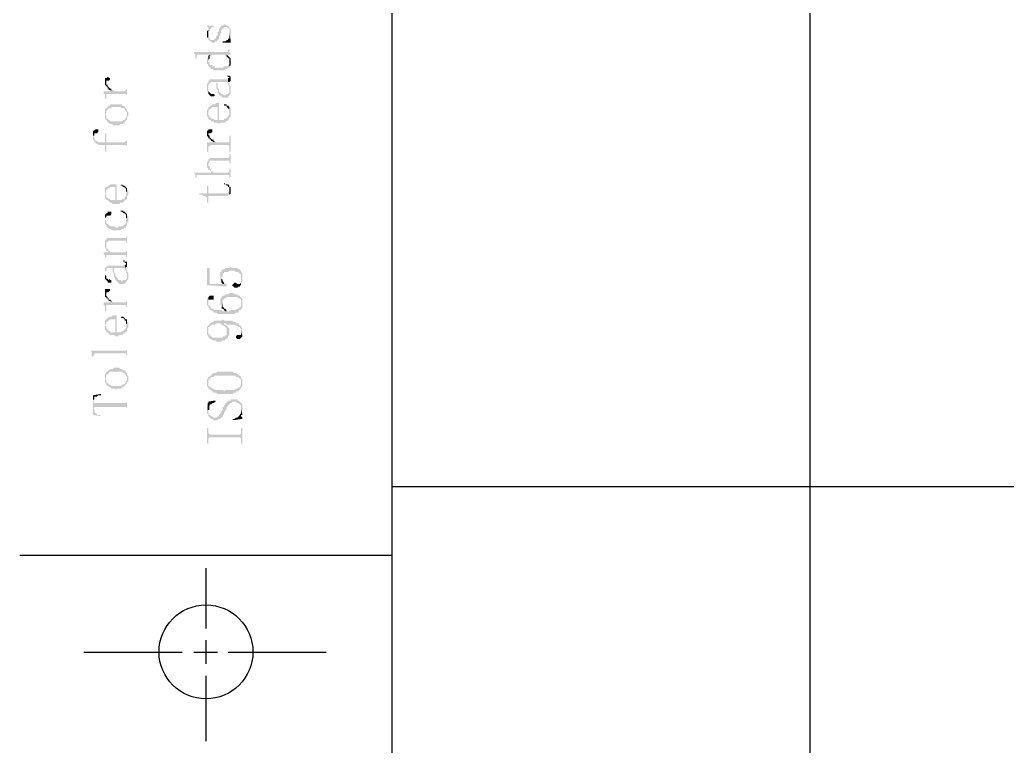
# Model space of a CAD drawing. Header units: millimetres. Extents: x 7018 to 13530, y 4187 to 5692.
# Drawn here: x 11706.36 to 11740.38, y 5070.58 to 5095.6 of the extents above; entities that cross this region are included whole.
import ezdxf

# ---------------------------------------------------------------- set-up
doc = ezdxf.new("R2010")
doc.units = ezdxf.units.MM

msp = doc.modelspace()

# ---------------------------------------------------------------- hatches: boundary and pattern name
at = {"transparency": 33554559}
for points in [[(11712.813, 5095.393), (11712.813, 5095.348), (11712.859, 5095.348), (11712.859, 5094.942), (11712.859, 5095.122), (11712.859, 5095.213), (11712.904, 5095.213), (11712.904, 5095.258), (11712.949, 5095.303), (11712.949, 5095.303), (11712.994, 5095.348), (11713.039, 5095.348), (11713.039, 5095.393)], [(11712.859, 5094.942), (11712.859, 5094.897), (11712.904, 5094.897), (11712.904, 5094.852), (11712.949, 5094.852), (11712.994, 5094.806), (11713.084, 5094.806), (11713.084, 5094.852), (11713.129, 5094.852), (11713.174, 5094.897), (11713.174, 5094.897), (11713.22, 5094.942), (11713.22, 5095.032), (11713.265, 5095.077), (11713.265, 5095.122), (11713.31, 5095.167), (11713.31, 5095.258), (11713.355, 5095.258), (11713.355, 5095.303), (11713.4, 5095.303), (11713.4, 5095.348), (11713.49, 5095.348), (11713.535, 5095.303), (11713.581, 5095.303), (11713.581, 5095.258), (11713.581, 5095.122), (11713.626, 5094.897), (11713.626, 5094.942), (11713.626, 5095.032), (11713.626, 5095.213), (11713.626, 5095.303), (11713.581, 5095.303), (11713.581, 5095.348), (11713.581, 5095.348), (11713.535, 5095.393), (11713.49, 5095.393), (11713.445, 5095.438), (11713.4, 5095.438), (11713.355, 5095.393), (11713.31, 5095.393), (11713.265, 5095.348), (11713.265, 5095.303), (11713.22, 5095.303), (11713.22, 5095.213), (11713.174, 5095.167), (11713.174, 5095.077), (11713.129, 5095.032), (11713.129, 5094.987), (11713.084, 5094.942), (11713.084, 5094.942), (11713.039, 5094.897), (11712.949, 5094.897), (11712.904, 5094.942), (11712.904, 5094.987), (11712.859, 5094.987), (11712.859, 5095.122)], [(11712.813, 5095.122), (11712.813, 5094.987), (11712.859, 5094.987), (11712.859, 5094.942), (11712.859, 5095.303), (11712.859, 5095.258), (11712.813, 5095.213)], [(11713.355, 5094.852), (11713.355, 5094.806), (11713.626, 5094.806), (11713.626, 5094.852), (11713.626, 5094.897), (11713.626, 5094.897), (11713.581, 5095.122), (11713.581, 5095.032), (11713.581, 5094.942), (11713.535, 5094.942), (11713.535, 5094.897), (11713.49, 5094.897), (11713.445, 5094.852), (11713.4, 5094.852)], [(11712.362, 5094.49), (11712.362, 5094.445), (11712.407, 5094.4), (11712.407, 5094.265), (11712.452, 5094.265), (11712.452, 5094.355), (11712.452, 5094.355), (11712.497, 5094.4), (11712.904, 5094.4), (11712.904, 5094.355), (11712.949, 5094.355), (11712.994, 5094.4), (11713.4, 5094.4), (11713.445, 5094.355), (11713.49, 5094.355), (11713.49, 5094.4), (11713.626, 5094.4), (11713.626, 5094.445), (11713.581, 5094.49), (11713.581, 5094.581), (11713.535, 5094.581), (11713.535, 5094.536), (11713.535, 5094.49), (11713.49, 5094.49)], [(11712.859, 5094.31), (11712.859, 5094.175), (11712.859, 5094.22), (11712.904, 5094.265), (11712.904, 5094.31), (11712.904, 5094.4), (11712.904, 5094.4), (11712.859, 5094.355)], [(11713.49, 5094.355), (11713.49, 5094.31), (11713.535, 5094.31), (11713.535, 5094.265), (11713.581, 5094.265), (11713.581, 5093.994), (11713.626, 5094.039), (11713.626, 5094.175), (11713.626, 5094.22), (11713.626, 5094.265), (11713.581, 5094.31), (11713.581, 5094.31), (11713.535, 5094.355), (11713.535, 5094.355), (11713.49, 5094.4)], [(11712.813, 5094.175), (11712.813, 5094.084), (11712.859, 5094.039), (11712.859, 5093.994), (11712.904, 5093.949), (11712.949, 5093.949), (11712.949, 5093.904), (11712.994, 5093.904), (11713.039, 5093.859), (11713.4, 5093.859), (11713.445, 5093.904), (11713.49, 5093.904), (11713.535, 5093.949), (11713.581, 5093.949), (11713.581, 5094.175), (11713.581, 5094.084), (11713.535, 5094.039), (11713.535, 5094.039), (11713.49, 5093.994), (11713.4, 5093.994), (11713.355, 5093.949), (11713.084, 5093.949), (11713.084, 5093.994), (11712.994, 5093.994), (11712.994, 5094.039), (11712.904, 5094.039), (11712.904, 5094.129), (11712.859, 5094.129), (11712.859, 5094.31), (11712.859, 5094.265), (11712.813, 5094.265), (11712.813, 5094.22)], [(11709.248, 5093.137), (11709.248, 5093.046), (11709.293, 5093.046), (11709.293, 5092.956), (11709.293, 5092.866), (11709.338, 5092.866), (11709.338, 5093.001), (11709.338, 5093.046), (11710.015, 5093.046), (11710.06, 5093.001), (11710.06, 5092.866), (11710.06, 5093.362), (11710.06, 5093.227), (11710.06, 5093.227), (11710.015, 5093.182), (11710.015, 5093.182), (11709.97, 5093.137), (11709.609, 5093.137), (11709.564, 5093.182), (11709.519, 5093.182), (11709.519, 5093.137)], [(11709.293, 5093.452), (11709.293, 5093.362), (11709.293, 5093.362), (11709.338, 5093.317), (11709.338, 5093.452), (11709.338, 5093.498), (11709.428, 5093.498), (11709.474, 5093.543), (11709.474, 5093.588), (11709.428, 5093.588), (11709.428, 5093.633), (11709.383, 5093.633), (11709.338, 5093.588), (11709.293, 5093.588), (11709.293, 5093.498)], [(11709.338, 5093.317), (11709.338, 5093.317), (11709.383, 5093.272), (11709.383, 5093.227), (11709.428, 5093.227), (11709.428, 5093.182), (11709.474, 5093.182), (11709.519, 5093.137), (11709.519, 5093.227), (11709.474, 5093.227), (11709.428, 5093.272), (11709.428, 5093.272), (11709.383, 5093.317), (11709.383, 5093.362), (11709.338, 5093.362), (11709.338, 5093.452)], [(11712.813, 5093.272), (11712.813, 5093.227), (11712.813, 5093.137), (11712.859, 5093.091), (11712.859, 5093.046), (11712.859, 5093.272), (11712.859, 5093.362), (11712.904, 5093.407), (11712.904, 5093.407), (11712.949, 5093.452), (11713.129, 5093.452), (11713.129, 5093.227), (11713.129, 5093.452), (11713.49, 5093.452), (11713.535, 5093.407), (11713.535, 5093.362), (11713.535, 5093.362), (11713.581, 5093.317), (11713.581, 5093.272), (11713.581, 5093.182), (11713.581, 5093.362), (11713.581, 5093.407), (11713.535, 5093.452), (11713.535, 5093.543), (11712.904, 5093.543), (11712.904, 5093.498), (11712.859, 5093.498), (11712.859, 5093.407), (11712.813, 5093.407), (11712.813, 5093.317)], [(11713.129, 5093.227), (11713.174, 5093.182), (11713.174, 5093.091), (11713.174, 5093.091), (11713.22, 5093.046), (11713.22, 5093.001), (11713.265, 5093.001), (11713.265, 5092.956), (11713.31, 5092.956), (11713.355, 5092.911), (11713.535, 5092.911), (11713.535, 5092.956), (11713.581, 5092.956), (11713.581, 5093.001), (11713.626, 5093.046), (11713.626, 5093.182), (11713.626, 5093.272), (11713.626, 5093.317), (11713.626, 5093.317), (11713.581, 5093.362), (11713.581, 5093.091), (11713.581, 5093.091), (11713.535, 5093.046), (11713.49, 5093.046), (11713.445, 5093.001), (11713.4, 5093.001), (11713.355, 5093.046), (11713.31, 5093.046), (11713.265, 5093.091), (11713.265, 5093.091), (11713.22, 5093.137), (11713.22, 5093.227), (11713.174, 5093.227), (11713.174, 5093.407), (11713.129, 5093.452)], [(11713.445, 5093.678), (11713.49, 5093.678), (11713.535, 5093.633), (11713.581, 5093.633), (11713.581, 5093.452), (11713.626, 5093.498), (11713.626, 5093.588), (11713.626, 5093.633), (11713.581, 5093.678), (11713.49, 5093.678)], [(11713.535, 5093.543), (11713.535, 5093.452), (11713.581, 5093.452), (11713.581, 5093.588), (11713.535, 5093.588)], [(11712.859, 5093.046), (11712.859, 5093.046), (11712.904, 5093.001), (11712.904, 5093.001), (11712.949, 5092.956), (11713.039, 5092.956), (11713.084, 5093.001), (11713.039, 5093.046), (11712.949, 5093.046), (11712.904, 5093.091), (11712.904, 5093.091), (11712.859, 5093.137), (11712.859, 5093.272)], [(11709.293, 5092.505), (11709.293, 5092.324), (11709.293, 5092.324), (11709.338, 5092.369), (11709.338, 5092.414), (11709.338, 5092.46), (11709.383, 5092.505), (11709.428, 5092.505), (11709.428, 5092.55), (11709.519, 5092.55), (11709.519, 5092.595), (11709.835, 5092.595), (11709.88, 5092.55), (11709.97, 5092.55), (11709.97, 5092.505), (11709.97, 5092.505), (11710.015, 5092.46), (11710.015, 5092.46), (11710.06, 5092.414), (11710.06, 5092.144), (11710.06, 5092.234), (11710.105, 5092.279), (11710.105, 5092.369), (11710.105, 5092.414), (11710.06, 5092.46), (11710.06, 5092.505), (11710.06, 5092.505), (11710.015, 5092.55), (11710.015, 5092.55), (11709.97, 5092.595), (11709.97, 5092.64), (11709.88, 5092.64), (11709.88, 5092.685), (11709.474, 5092.685), (11709.474, 5092.64), (11709.428, 5092.64), (11709.383, 5092.595), (11709.383, 5092.595), (11709.338, 5092.55), (11709.338, 5092.55)], [(11712.859, 5092.505), (11712.859, 5092.414), (11712.859, 5092.46), (11712.859, 5092.46), (11712.904, 5092.505), (11712.904, 5092.505), (11712.949, 5092.55), (11712.949, 5092.55), (11712.994, 5092.595), (11713.174, 5092.595), (11713.174, 5092.053), (11713.22, 5092.008), (11713.22, 5092.008), (11713.265, 5092.053), (11713.445, 5092.053), (11713.445, 5092.098), (11713.49, 5092.098), (11713.535, 5092.144), (11713.535, 5092.144), (11713.581, 5092.189), (11713.581, 5092.234), (11713.626, 5092.234), (11713.626, 5092.414), (11713.626, 5092.505), (11713.626, 5092.55), (11713.581, 5092.595), (11713.581, 5092.414), (11713.581, 5092.324), (11713.581, 5092.324), (11713.535, 5092.279), (11713.535, 5092.234), (11713.49, 5092.234), (11713.49, 5092.189), (11713.4, 5092.189), (11713.4, 5092.144), (11713.22, 5092.144), (11713.22, 5092.73), (11713.129, 5092.73), (11713.084, 5092.685), (11712.994, 5092.685), (11712.949, 5092.64), (11712.904, 5092.64), (11712.904, 5092.595), (11712.859, 5092.595), (11712.859, 5092.55)], [(11713.4, 5092.685), (11713.4, 5092.64), (11713.49, 5092.64), (11713.49, 5092.595), (11713.535, 5092.55), (11713.535, 5092.55), (11713.581, 5092.505), (11713.581, 5092.414), (11713.581, 5092.595), (11713.581, 5092.595), (11713.535, 5092.64), (11713.49, 5092.64), (11713.49, 5092.685)], [(11709.293, 5092.324), (11709.293, 5092.189), (11709.293, 5092.189), (11709.338, 5092.144), (11709.338, 5092.144), (11709.383, 5092.098), (11709.383, 5092.053), (11709.428, 5092.053), (11709.474, 5092.008), (11709.564, 5092.008), (11709.564, 5091.963), (11709.79, 5091.963), (11709.835, 5092.008), (11709.925, 5092.008), (11709.925, 5092.053), (11709.97, 5092.053), (11709.97, 5092.098), (11710.015, 5092.098), (11710.015, 5092.144), (11710.06, 5092.144), (11710.06, 5092.324), (11710.06, 5092.279), (11710.015, 5092.234), (11710.015, 5092.189), (11709.97, 5092.189), (11709.97, 5092.144), (11709.925, 5092.144), (11709.88, 5092.098), (11709.474, 5092.098), (11709.474, 5092.144), (11709.428, 5092.144), (11709.383, 5092.189), (11709.338, 5092.189), (11709.338, 5092.324), (11709.293, 5092.324), (11709.293, 5092.505), (11709.293, 5092.46), (11709.293, 5092.369)], [(11712.813, 5092.369), (11712.813, 5092.279), (11712.859, 5092.234), (11712.859, 5092.189), (11712.904, 5092.144), (11712.949, 5092.144), (11712.949, 5092.098), (11713.039, 5092.098), (11713.039, 5092.053), (11713.174, 5092.053), (11713.174, 5092.144), (11713.084, 5092.144), (11713.039, 5092.189), (11712.949, 5092.189), (11712.949, 5092.234), (11712.904, 5092.234), (11712.904, 5092.279), (11712.904, 5092.279), (11712.859, 5092.324), (11712.859, 5092.505), (11712.813, 5092.505), (11712.813, 5092.414)], [(11708.887, 5091.783), (11708.887, 5091.602), (11708.932, 5091.602), (11708.932, 5091.692), (11709.022, 5091.692), (11709.067, 5091.737), (11709.067, 5091.828), (11708.977, 5091.828), (11708.932, 5091.783)], [(11708.887, 5091.602), (11708.887, 5091.467), (11708.887, 5091.467), (11708.932, 5091.421), (11708.932, 5091.376), (11708.977, 5091.376), (11708.977, 5091.331), (11709.022, 5091.331), (11709.067, 5091.286), (11709.293, 5091.286), (11709.293, 5091.06), (11709.338, 5091.06), (11709.338, 5091.286), (11710.015, 5091.286), (11710.06, 5091.241), (11710.06, 5091.106), (11710.06, 5091.647), (11710.06, 5091.421), (11710.015, 5091.421), (11709.97, 5091.376), (11709.338, 5091.376), (11709.338, 5091.692), (11709.293, 5091.692), (11709.293, 5091.376), (11709.067, 5091.376), (11709.022, 5091.421), (11708.977, 5091.421), (11708.977, 5091.467), (11708.932, 5091.467), (11708.932, 5091.557), (11708.887, 5091.602), (11708.887, 5091.783), (11708.887, 5091.692), (11708.887, 5091.647)], [(11712.813, 5091.692), (11712.813, 5091.602), (11712.813, 5091.602), (11712.859, 5091.557), (11712.859, 5091.512), (11712.859, 5091.692), (11712.949, 5091.692), (11712.994, 5091.737), (11712.994, 5091.783), (11712.994, 5091.828), (11712.859, 5091.828), (11712.859, 5091.783), (11712.813, 5091.783), (11712.813, 5091.737)], [(11712.859, 5091.512), (11712.904, 5091.512), (11712.904, 5091.467), (11712.949, 5091.467), (11712.949, 5091.421), (11712.994, 5091.421), (11713.039, 5091.376), (11713.039, 5091.376), (11713.084, 5091.421), (11713.039, 5091.421), (11713.039, 5091.467), (11712.994, 5091.467), (11712.949, 5091.512), (11712.949, 5091.512), (11712.904, 5091.557), (11712.904, 5091.602), (11712.859, 5091.647), (11712.859, 5091.647)], [(11712.813, 5091.376), (11712.813, 5091.331), (11712.813, 5091.241), (11712.813, 5091.06), (11712.859, 5091.06), (11712.859, 5091.241), (11712.904, 5091.241), (11712.949, 5091.286), (11713.535, 5091.286), (11713.581, 5091.241), (11713.581, 5091.06), (11713.626, 5091.06), (11713.626, 5091.602), (11713.581, 5091.602), (11713.581, 5091.421), (11713.581, 5091.376), (11713.129, 5091.376), (11713.084, 5091.421), (11713.039, 5091.376)], [(11712.859, 5090.79), (11712.859, 5090.609), (11712.859, 5090.654), (11712.904, 5090.699), (11712.904, 5090.745), (11713.581, 5090.745), (11713.581, 5090.654), (11713.626, 5090.654), (11713.626, 5090.97), (11713.581, 5090.97), (11713.581, 5090.88), (11713.581, 5090.88), (11713.535, 5090.835), (11712.904, 5090.835), (11712.904, 5090.79)], [(11712.813, 5090.609), (11712.813, 5090.519), (11712.859, 5090.474), (11712.859, 5090.429), (11712.904, 5090.429), (11712.949, 5090.383), (11712.949, 5090.338), (11712.949, 5090.429), (11712.904, 5090.474), (11712.904, 5090.564), (11712.859, 5090.564), (11712.859, 5090.79), (11712.859, 5090.745), (11712.813, 5090.699), (11712.813, 5090.654)], [(11712.362, 5090.338), (11712.362, 5090.293), (11712.407, 5090.293), (11712.407, 5090.248), (11712.407, 5090.158), (11712.452, 5090.158), (11712.452, 5090.203), (11712.452, 5090.248), (11713.581, 5090.248), (11713.581, 5090.158), (11713.626, 5090.158), (11713.626, 5090.474), (11713.581, 5090.474), (11713.581, 5090.383), (11713.581, 5090.383), (11713.535, 5090.338), (11713.039, 5090.338), (11712.994, 5090.383), (11712.949, 5090.383), (11712.949, 5090.338)], [(11713.4, 5089.932), (11713.445, 5089.932), (11713.49, 5089.887), (11713.535, 5089.887), (11713.535, 5089.842), (11713.581, 5089.842), (11713.581, 5089.571), (11713.626, 5089.616), (11713.626, 5089.706), (11713.626, 5089.752), (11713.626, 5089.842), (11713.581, 5089.842), (11713.581, 5089.887), (11713.581, 5089.887), (11713.535, 5089.932), (11713.445, 5089.932), (11713.4, 5089.977)], [(11709.293, 5089.752), (11709.293, 5089.616), (11709.293, 5089.616), (11709.338, 5089.661), (11709.338, 5089.752), (11709.383, 5089.752), (11709.383, 5089.797), (11709.474, 5089.797), (11709.474, 5089.842), (11709.654, 5089.842), (11709.654, 5089.255), (11709.79, 5089.255), (11709.835, 5089.3), (11709.925, 5089.3), (11709.925, 5089.345), (11709.97, 5089.345), (11709.97, 5089.391), (11710.015, 5089.391), (11710.06, 5089.436), (11710.06, 5089.481), (11710.06, 5089.526), (11710.105, 5089.571), (11710.105, 5089.616), (11710.105, 5089.706), (11710.105, 5089.706), (11710.06, 5089.752), (11710.06, 5089.797), (11710.06, 5089.661), (11710.06, 5089.661), (11710.015, 5089.616), (11710.015, 5089.526), (11710.015, 5089.526), (11709.97, 5089.481), (11709.97, 5089.436), (11709.925, 5089.436), (11709.88, 5089.391), (11709.699, 5089.391), (11709.699, 5089.932), (11709.474, 5089.932), (11709.428, 5089.887), (11709.383, 5089.887), (11709.383, 5089.842), (11709.338, 5089.842), (11709.293, 5089.797)], [(11709.293, 5089.616), (11709.293, 5089.571), (11709.293, 5089.436), (11709.338, 5089.436), (11709.338, 5089.391), (11709.383, 5089.391), (11709.428, 5089.345), (11709.428, 5089.345), (11709.474, 5089.3), (11709.519, 5089.3), (11709.564, 5089.255), (11709.654, 5089.255), (11709.654, 5089.391), (11709.474, 5089.391), (11709.474, 5089.436), (11709.383, 5089.436), (11709.383, 5089.481), (11709.338, 5089.481), (11709.338, 5089.571), (11709.338, 5089.571), (11709.293, 5089.616), (11709.293, 5089.752), (11709.293, 5089.706), (11709.293, 5089.661)], [(11709.835, 5089.887), (11709.88, 5089.887), (11709.925, 5089.842), (11709.97, 5089.842), (11709.97, 5089.797), (11710.015, 5089.797), (11710.015, 5089.706), (11710.015, 5089.706), (11710.06, 5089.661), (11710.06, 5089.797), (11710.015, 5089.842), (11709.97, 5089.887), (11709.925, 5089.887), (11709.88, 5089.932), (11709.88, 5089.932)], [(11712.543, 5089.616), (11712.543, 5089.571), (11712.633, 5089.571), (11712.678, 5089.526), (11712.768, 5089.526), (11712.768, 5089.481), (11712.813, 5089.481), (11712.813, 5089.3), (11712.859, 5089.3), (11712.859, 5089.526), (11713.535, 5089.526), (11713.535, 5089.571), (11713.581, 5089.571), (11713.581, 5089.752), (11713.581, 5089.661), (11713.535, 5089.661), (11713.535, 5089.616), (11712.859, 5089.616), (11712.859, 5089.887), (11712.813, 5089.887), (11712.813, 5089.616)], [(11709.293, 5088.714), (11709.293, 5088.578), (11709.293, 5088.759), (11709.338, 5088.804), (11709.338, 5088.849), (11709.474, 5088.849), (11709.519, 5088.894), (11709.519, 5088.939), (11709.519, 5088.984), (11709.383, 5088.984), (11709.383, 5088.939), (11709.338, 5088.939), (11709.338, 5088.894), (11709.293, 5088.894), (11709.293, 5088.759)], [(11709.835, 5088.984), (11709.88, 5088.984), (11709.925, 5088.939), (11709.97, 5088.939), (11709.97, 5088.894), (11710.015, 5088.894), (11710.015, 5088.759), (11710.06, 5088.759), (11710.06, 5088.894), (11710.015, 5088.939), (11710.015, 5088.939), (11709.97, 5088.984), (11709.925, 5088.984), (11709.925, 5089.029), (11709.835, 5089.029)], [(11709.293, 5088.578), (11709.338, 5088.533), (11709.338, 5088.488), (11709.338, 5088.488), (11709.383, 5088.443), (11709.428, 5088.443), (11709.428, 5088.398), (11709.519, 5088.398), (11709.519, 5088.352), (11709.835, 5088.352), (11709.88, 5088.398), (11709.925, 5088.398), (11709.97, 5088.443), (11710.015, 5088.443), (11710.015, 5088.488), (11710.06, 5088.533), (11710.06, 5088.623), (11710.105, 5088.623), (11710.105, 5088.759), (11710.105, 5088.804), (11710.06, 5088.849), (11710.06, 5088.894), (11710.06, 5088.759), (11710.06, 5088.759), (11710.015, 5088.714), (11710.015, 5088.578), (11709.97, 5088.578), (11709.97, 5088.533), (11709.925, 5088.533), (11709.925, 5088.488), (11709.79, 5088.488), (11709.744, 5088.443), (11709.654, 5088.443), (11709.609, 5088.488), (11709.474, 5088.488), (11709.428, 5088.533), (11709.428, 5088.533), (11709.383, 5088.578), (11709.338, 5088.578), (11709.338, 5088.668), (11709.338, 5088.668), (11709.293, 5088.714)], [(11709.293, 5087.856), (11709.293, 5087.766), (11709.293, 5087.721), (11709.338, 5087.721), (11709.338, 5087.63), (11709.383, 5087.63), (11709.428, 5087.585), (11709.428, 5087.676), (11709.383, 5087.676), (11709.383, 5087.721), (11709.338, 5087.721), (11709.338, 5088.037), (11709.293, 5087.991), (11709.293, 5087.946), (11709.293, 5087.901)], [(11709.338, 5088.037), (11709.338, 5087.856), (11709.338, 5087.946), (11709.383, 5087.946), (11709.428, 5087.991), (11710.015, 5087.991), (11710.015, 5087.946), (11710.06, 5087.901), (11710.06, 5088.172), (11710.06, 5088.127), (11710.015, 5088.127), (11710.015, 5088.082), (11709.383, 5088.082), (11709.338, 5088.037)], [(11709.248, 5087.585), (11709.248, 5087.54), (11709.293, 5087.495), (11709.293, 5087.405), (11709.338, 5087.405), (11709.338, 5087.495), (11710.015, 5087.495), (11710.015, 5087.45), (11710.06, 5087.405), (11710.06, 5087.676), (11710.06, 5087.63), (11710.015, 5087.63), (11710.015, 5087.585), (11709.474, 5087.585), (11709.474, 5087.63), (11709.428, 5087.63), (11709.428, 5087.585)], [(11709.925, 5087.314), (11709.925, 5087.269), (11709.97, 5087.269), (11709.97, 5087.224), (11710.015, 5087.224), (11710.015, 5087.089), (11710.06, 5087.089), (11710.06, 5087.224), (11710.06, 5087.269), (11709.97, 5087.269), (11709.97, 5087.314)], [(11709.293, 5086.863), (11709.293, 5086.818), (11709.293, 5086.683), (11709.293, 5086.908), (11709.338, 5086.953), (11709.338, 5086.999), (11709.338, 5086.999), (11709.383, 5087.044), (11709.564, 5087.044), (11709.564, 5086.908), (11709.609, 5086.863), (11709.609, 5086.818), (11709.609, 5087.044), (11709.97, 5087.044), (11709.97, 5086.999), (11710.015, 5086.953), (11710.015, 5086.863), (11710.06, 5086.863), (11710.06, 5086.773), (11710.06, 5086.999), (11710.015, 5086.999), (11710.015, 5087.044), (11709.97, 5087.134), (11709.383, 5087.134), (11709.338, 5087.089), (11709.338, 5087.089), (11709.293, 5087.044), (11709.293, 5086.999), (11709.293, 5086.908)], [(11709.609, 5086.818), (11709.609, 5086.728), (11709.654, 5086.683), (11709.654, 5086.637), (11709.654, 5086.637), (11709.699, 5086.592), (11709.699, 5086.592), (11709.744, 5086.547), (11709.744, 5086.547), (11709.79, 5086.502), (11709.97, 5086.502), (11710.015, 5086.547), (11710.015, 5086.592), (11710.06, 5086.592), (11710.06, 5086.637), (11710.06, 5086.637), (11710.105, 5086.683), (11710.105, 5086.773), (11710.105, 5086.863), (11710.06, 5086.908), (11710.06, 5086.953), (11710.06, 5086.683), (11710.015, 5086.683), (11710.015, 5086.637), (11709.925, 5086.637), (11709.88, 5086.592), (11709.835, 5086.637), (11709.744, 5086.637), (11709.744, 5086.683), (11709.699, 5086.728), (11709.699, 5086.728), (11709.654, 5086.773), (11709.654, 5086.818), (11709.654, 5086.863), (11709.609, 5086.908), (11709.609, 5087.044)], [(11709.97, 5087.134), (11710.015, 5087.044), (11710.015, 5087.179), (11710.015, 5087.179)], [(11712.813, 5087.044), (11712.813, 5086.457), (11713.49, 5086.412), (11713.49, 5086.502), (11713.445, 5086.502), (11713.4, 5086.547), (11713.4, 5086.502), (11712.904, 5086.502), (11712.904, 5087.044)], [(11713.265, 5086.773), (11713.265, 5086.637), (11713.265, 5086.637), (11713.31, 5086.592), (11713.31, 5086.547), (11713.31, 5086.728), (11713.31, 5086.728), (11713.355, 5086.773), (11713.355, 5086.863), (11713.4, 5086.863), (11713.4, 5086.908), (11713.535, 5086.908), (11713.581, 5086.953), (11713.761, 5086.953), (11713.806, 5086.908), (11713.897, 5086.908), (11713.897, 5086.863), (11713.942, 5086.863), (11713.987, 5086.818), (11713.987, 5086.547), (11714.032, 5086.547), (11714.032, 5086.683), (11714.032, 5086.863), (11714.032, 5086.863), (11713.987, 5086.908), (11713.987, 5086.953), (11713.942, 5086.953), (11713.942, 5086.999), (11713.897, 5086.999), (11713.851, 5087.044), (11713.671, 5087.044), (11713.626, 5087.089), (11713.626, 5087.089), (11713.581, 5087.044), (11713.445, 5087.044), (11713.4, 5086.999), (11713.355, 5086.999), (11713.31, 5086.953), (11713.31, 5086.908), (11713.265, 5086.908), (11713.265, 5086.818), (11713.265, 5086.818)], [(11709.293, 5086.683), (11709.338, 5086.637), (11709.338, 5086.637), (11709.383, 5086.592), (11709.383, 5086.547), (11709.519, 5086.547), (11709.519, 5086.637), (11709.474, 5086.637), (11709.474, 5086.683), (11709.428, 5086.637), (11709.428, 5086.637), (11709.383, 5086.683), (11709.338, 5086.683), (11709.338, 5086.728), (11709.338, 5086.773), (11709.293, 5086.818), (11709.293, 5086.863)], [(11713.31, 5086.547), (11713.31, 5086.547), (11713.355, 5086.502), (11713.4, 5086.502), (11713.4, 5086.547), (11713.4, 5086.547), (11713.355, 5086.592), (11713.355, 5086.637), (11713.355, 5086.637), (11713.31, 5086.683), (11713.31, 5086.728)], [(11713.671, 5086.457), (11713.671, 5086.457), (11713.716, 5086.412), (11713.716, 5086.412), (11713.761, 5086.367), (11713.851, 5086.367), (11713.897, 5086.412), (11713.942, 5086.412), (11713.942, 5086.457), (11713.987, 5086.457), (11713.987, 5086.683), (11713.987, 5086.547), (11713.987, 5086.547), (11713.942, 5086.502), (11713.851, 5086.502), (11713.806, 5086.547), (11713.761, 5086.547), (11713.716, 5086.502), (11713.716, 5086.502)], [(11709.293, 5086.186), (11709.293, 5086.051), (11709.338, 5086.051), (11709.338, 5086.186), (11709.338, 5086.186), (11709.383, 5086.231), (11709.383, 5086.186), (11709.428, 5086.231), (11709.428, 5086.231), (11709.474, 5086.276), (11709.474, 5086.322), (11709.293, 5086.322), (11709.293, 5086.231)], [(11709.248, 5085.87), (11709.248, 5085.78), (11709.293, 5085.735), (11709.293, 5085.645), (11709.293, 5085.554), (11709.338, 5085.554), (11709.338, 5085.78), (11710.015, 5085.78), (11710.015, 5085.735), (11710.06, 5085.69), (11710.06, 5085.554), (11710.06, 5086.096), (11710.06, 5085.915), (11710.015, 5085.915), (11710.015, 5085.87), (11709.564, 5085.87), (11709.519, 5085.915), (11709.519, 5085.87)], [(11709.338, 5086.051), (11709.338, 5086.006), (11709.383, 5086.006), (11709.383, 5085.96), (11709.428, 5085.96), (11709.428, 5085.915), (11709.474, 5085.915), (11709.519, 5085.87), (11709.519, 5085.915), (11709.519, 5085.915), (11709.474, 5085.96), (11709.428, 5085.96), (11709.428, 5086.006), (11709.383, 5086.006), (11709.383, 5086.051), (11709.383, 5086.051), (11709.338, 5086.096), (11709.338, 5086.141), (11709.338, 5086.141)], [(11712.813, 5085.87), (11712.813, 5085.78), (11712.813, 5085.78), (11712.859, 5085.735), (11712.859, 5085.69), (11712.859, 5085.69), (11712.904, 5085.645), (11712.904, 5085.599), (11712.949, 5085.599), (11712.994, 5085.554), (11713.039, 5085.554), (11713.039, 5085.509), (11713.129, 5085.509), (11713.174, 5085.464), (11713.761, 5085.464), (11713.806, 5085.509), (11713.897, 5085.509), (11713.897, 5085.554), (11713.897, 5085.554), (11713.942, 5085.599), (11713.987, 5085.599), (11713.987, 5085.645), (11714.032, 5085.645), (11713.987, 5085.825), (11713.987, 5085.735), (11713.987, 5085.735), (11713.942, 5085.69), (11713.942, 5085.69), (11713.897, 5085.645), (11713.851, 5085.645), (11713.806, 5085.599), (11713.626, 5085.599), (11713.581, 5085.554), (11713.535, 5085.554), (11713.49, 5085.599), (11713.49, 5085.599), (11713.445, 5085.554), (11713.355, 5085.554), (11713.31, 5085.599), (11713.039, 5085.599), (11713.039, 5085.645), (11712.949, 5085.645), (11712.949, 5085.69), (11712.904, 5085.735), (11712.904, 5085.735), (11712.859, 5085.78), (11712.859, 5085.825), (11712.859, 5086.006), (11712.813, 5086.006), (11712.813, 5085.915)], [(11712.859, 5086.006), (11712.859, 5085.87), (11712.859, 5085.96), (11713.039, 5085.96), (11713.039, 5086.051), (11713.039, 5086.096), (11712.904, 5086.096), (11712.859, 5086.051)], [(11713.265, 5085.87), (11713.265, 5085.78), (11713.265, 5085.78), (11713.31, 5085.735), (11713.31, 5085.69), (11713.31, 5085.645), (11713.355, 5085.87), (11713.355, 5085.96), (11713.4, 5085.96), (11713.4, 5086.006), (11713.445, 5086.006), (11713.49, 5086.051), (11713.851, 5086.051), (11713.897, 5086.006), (11713.942, 5086.006), (11713.987, 5085.96), (11713.987, 5085.825), (11714.032, 5085.645), (11714.032, 5085.735), (11714.032, 5085.87), (11714.032, 5086.006), (11713.987, 5086.006), (11713.987, 5086.051), (11713.942, 5086.051), (11713.942, 5086.096), (11713.897, 5086.096), (11713.851, 5086.141), (11713.761, 5086.141), (11713.716, 5086.186), (11713.581, 5086.186), (11713.535, 5086.141), (11713.445, 5086.141), (11713.4, 5086.096), (11713.355, 5086.096), (11713.31, 5086.051), (11713.31, 5086.006), (11713.31, 5086.006), (11713.265, 5085.96)], [(11713.31, 5085.645), (11713.355, 5085.645), (11713.4, 5085.599), (11713.4, 5085.599), (11713.445, 5085.554), (11713.49, 5085.599), (11713.445, 5085.645), (11713.4, 5085.645), (11713.4, 5085.69), (11713.355, 5085.69), (11713.355, 5085.735), (11713.355, 5085.87)], [(11709.293, 5085.193), (11709.293, 5085.058), (11709.293, 5085.103), (11709.338, 5085.103), (11709.338, 5085.193), (11709.383, 5085.193), (11709.383, 5085.238), (11709.428, 5085.238), (11709.474, 5085.284), (11709.654, 5085.284), (11709.654, 5084.697), (11709.744, 5084.697), (11709.79, 5084.742), (11709.88, 5084.742), (11709.925, 5084.787), (11709.97, 5084.787), (11709.97, 5084.832), (11710.015, 5084.832), (11710.06, 5084.877), (11710.06, 5084.922), (11710.06, 5084.968), (11710.105, 5085.013), (11710.105, 5085.103), (11710.105, 5085.193), (11710.06, 5085.193), (11710.06, 5085.284), (11710.06, 5085.103), (11710.06, 5085.103), (11710.015, 5085.058), (11710.015, 5084.968), (11710.015, 5084.968), (11709.97, 5084.922), (11709.97, 5084.922), (11709.925, 5084.877), (11709.88, 5084.877), (11709.835, 5084.832), (11709.699, 5084.832), (11709.699, 5085.419), (11709.564, 5085.419), (11709.519, 5085.374), (11709.428, 5085.374), (11709.428, 5085.329), (11709.383, 5085.329), (11709.338, 5085.284), (11709.338, 5085.284), (11709.293, 5085.238)], [(11709.293, 5085.058), (11709.293, 5084.922), (11709.293, 5084.922), (11709.338, 5084.877), (11709.338, 5084.832), (11709.383, 5084.832), (11709.428, 5084.787), (11709.428, 5084.787), (11709.474, 5084.742), (11709.609, 5084.742), (11709.654, 5084.697), (11709.654, 5084.832), (11709.474, 5084.832), (11709.474, 5084.877), (11709.428, 5084.877), (11709.383, 5084.922), (11709.383, 5084.922), (11709.338, 5084.968), (11709.338, 5085.058), (11709.293, 5085.058), (11709.293, 5085.193), (11709.293, 5085.103)], [(11709.835, 5085.329), (11709.925, 5085.329), (11709.97, 5085.284), (11709.97, 5085.238), (11710.015, 5085.238), (11710.015, 5085.193), (11710.015, 5085.148), (11710.06, 5085.103), (11710.06, 5085.284), (11710.015, 5085.284), (11709.97, 5085.329), (11709.97, 5085.329), (11709.925, 5085.374), (11709.88, 5085.374)], [(11712.859, 5085.058), (11712.859, 5084.877), (11712.859, 5084.922), (11712.859, 5085.013), (11712.904, 5085.013), (11712.904, 5085.058), (11712.949, 5085.058), (11712.994, 5085.103), (11713.084, 5085.103), (11713.129, 5085.148), (11713.265, 5085.148), (11713.31, 5085.103), (11713.355, 5085.103), (11713.355, 5085.058), (11713.4, 5085.148), (11713.445, 5085.148), (11713.49, 5085.103), (11713.761, 5085.103), (11713.806, 5085.058), (11713.851, 5085.058), (11713.897, 5085.013), (11713.942, 5085.013), (11713.942, 5084.968), (11713.987, 5084.968), (11713.987, 5084.832), (11713.987, 5084.832), (11714.032, 5084.697), (11714.032, 5084.832), (11714.032, 5084.922), (11714.032, 5084.968), (11713.987, 5085.013), (11713.987, 5085.058), (11713.942, 5085.058), (11713.897, 5085.103), (11713.897, 5085.148), (11713.806, 5085.148), (11713.806, 5085.193), (11713.716, 5085.193), (11713.671, 5085.238), (11713.4, 5085.238), (11713.355, 5085.284), (11713.31, 5085.238), (11713.039, 5085.238), (11713.039, 5085.193), (11712.994, 5085.193), (11712.949, 5085.148), (11712.904, 5085.148), (11712.904, 5085.103), (11712.859, 5085.103)], [(11712.813, 5084.877), (11712.813, 5084.742), (11712.859, 5084.742), (11712.859, 5084.652), (11712.904, 5084.652), (11712.904, 5084.607), (11712.949, 5084.607), (11712.994, 5084.561), (11713.084, 5084.561), (11713.129, 5084.516), (11713.31, 5084.516), (11713.355, 5084.561), (11713.445, 5084.561), (11713.445, 5084.607), (11713.49, 5084.607), (11713.535, 5084.652), (11713.49, 5084.877), (11713.49, 5084.832), (11713.49, 5084.742), (11713.445, 5084.742), (11713.445, 5084.697), (11713.355, 5084.697), (11713.355, 5084.652), (11712.994, 5084.652), (11712.949, 5084.697), (11712.949, 5084.697), (11712.904, 5084.742), (11712.904, 5084.742), (11712.859, 5084.787), (11712.859, 5085.058), (11712.813, 5085.013), (11712.813, 5084.922)], [(11713.355, 5085.058), (11713.4, 5085.058), (11713.445, 5085.013), (11713.49, 5084.968), (11713.49, 5084.877), (11713.49, 5084.877), (11713.535, 5084.652), (11713.535, 5084.697), (11713.535, 5084.697), (11713.581, 5084.742), (11713.581, 5084.787), (11713.581, 5084.877), (11713.581, 5084.968), (11713.535, 5085.013), (11713.535, 5085.013), (11713.49, 5085.058), (11713.49, 5085.058), (11713.445, 5085.103), (11713.4, 5085.103), (11713.4, 5085.148)], [(11713.806, 5084.652), (11713.806, 5084.652), (11713.851, 5084.607), (11713.942, 5084.607), (11713.987, 5084.652), (11713.987, 5084.652), (11714.032, 5084.697), (11713.987, 5084.832), (11713.987, 5084.742), (11713.851, 5084.742), (11713.806, 5084.697)], [(11708.797, 5084.2), (11708.797, 5084.2), (11708.842, 5084.155), (11708.842, 5084.065), (11708.842, 5084.02), (11708.887, 5083.975), (11708.887, 5083.884), (11708.887, 5084.02), (11708.932, 5084.065), (11708.932, 5084.11), (11710.015, 5084.11), (11710.015, 5084.065), (11710.015, 5084.065), (11710.06, 5084.02), (11710.06, 5083.884), (11710.06, 5084.426), (11710.06, 5084.245), (11710.06, 5084.245), (11710.015, 5084.2), (11709.97, 5084.2)], [(11709.293, 5083.388), (11709.293, 5083.253), (11709.338, 5083.253), (11709.338, 5083.388), (11709.383, 5083.388), (11709.428, 5083.433), (11709.428, 5083.433), (11709.474, 5083.478), (11709.88, 5083.478), (11709.925, 5083.433), (11709.97, 5083.433), (11709.97, 5083.388), (11710.015, 5083.388), (11710.015, 5083.343), (11710.06, 5083.298), (11710.06, 5083.253), (11710.06, 5083.072), (11710.06, 5083.117), (11710.06, 5083.117), (11710.105, 5083.162), (11710.105, 5083.253), (11710.105, 5083.343), (11710.06, 5083.343), (11710.06, 5083.433), (11710.015, 5083.433), (11710.015, 5083.478), (11709.97, 5083.523), (11709.925, 5083.523), (11709.88, 5083.568), (11709.835, 5083.568), (11709.79, 5083.614), (11709.609, 5083.614), (11709.564, 5083.568), (11709.474, 5083.568), (11709.428, 5083.523), (11709.383, 5083.523), (11709.383, 5083.478), (11709.338, 5083.478), (11709.338, 5083.433)], [(11712.859, 5083.253), (11712.859, 5083.072), (11712.859, 5083.117), (11712.859, 5083.207), (11712.904, 5083.207), (11712.904, 5083.253), (11712.949, 5083.253), (11712.949, 5083.298), (11713.039, 5083.298), (11713.084, 5083.343), (11713.806, 5083.343), (11713.806, 5083.298), (11713.897, 5083.298), (11713.897, 5083.253), (11713.942, 5083.253), (11713.987, 5083.207), (11713.987, 5083.072), (11713.987, 5083.298), (11713.987, 5083.298), (11713.942, 5083.343), (11713.897, 5083.343), (11713.897, 5083.388), (11713.851, 5083.388), (11713.806, 5083.433), (11713.716, 5083.433), (11713.716, 5083.478), (11713.174, 5083.478), (11713.129, 5083.433), (11713.039, 5083.433), (11712.994, 5083.388), (11712.994, 5083.388), (11712.949, 5083.343), (11712.904, 5083.343), (11712.904, 5083.298), (11712.859, 5083.298)], [(11709.293, 5083.253), (11709.293, 5083.162), (11709.293, 5083.072), (11709.338, 5083.072), (11709.338, 5083.027), (11709.383, 5082.982), (11709.428, 5082.982), (11709.428, 5082.937), (11709.474, 5082.937), (11709.519, 5082.892), (11709.654, 5082.892), (11709.699, 5082.846), (11709.699, 5082.892), (11709.835, 5082.892), (11709.88, 5082.937), (11709.925, 5082.937), (11709.97, 5082.982), (11709.97, 5082.982), (11710.015, 5083.027), (11710.015, 5083.027), (11710.06, 5083.072), (11710.06, 5083.253), (11710.06, 5083.162), (11710.015, 5083.162), (11710.015, 5083.117), (11709.97, 5083.072), (11709.97, 5083.072), (11709.925, 5083.027), (11709.88, 5083.027), (11709.835, 5082.982), (11709.519, 5082.982), (11709.474, 5083.027), (11709.428, 5083.027), (11709.428, 5083.072), (11709.383, 5083.072), (11709.338, 5083.117), (11709.338, 5083.162), (11709.338, 5083.207), (11709.293, 5083.253), (11709.293, 5083.388), (11709.293, 5083.298), (11709.293, 5083.298)], [(11712.813, 5083.072), (11712.813, 5082.982), (11712.813, 5082.982), (11712.859, 5082.937), (11712.859, 5082.892), (11712.904, 5082.892), (11712.904, 5082.846), (11712.949, 5082.846), (11712.994, 5082.801), (11712.994, 5082.801), (11713.039, 5082.756), (11713.129, 5082.756), (11713.174, 5082.711), (11713.716, 5082.711), (11713.716, 5082.756), (11713.806, 5082.756), (11713.806, 5082.801), (11713.897, 5082.801), (11713.897, 5082.846), (11713.942, 5082.846), (11713.942, 5082.892), (11713.987, 5082.892), (11713.987, 5082.937), (11714.032, 5082.982), (11714.032, 5083.072), (11714.032, 5083.207), (11714.032, 5083.207), (11713.987, 5083.253), (11713.987, 5083.072), (11713.987, 5082.982), (11713.942, 5082.982), (11713.942, 5082.937), (11713.897, 5082.937), (11713.851, 5082.892), (11713.806, 5082.892), (11713.761, 5082.846), (11713.445, 5082.846), (11713.4, 5082.801), (11713.4, 5082.801), (11713.355, 5082.846), (11713.084, 5082.846), (11713.039, 5082.892), (11712.994, 5082.892), (11712.949, 5082.937), (11712.904, 5082.937), (11712.904, 5082.982), (11712.859, 5082.982), (11712.859, 5083.072), (11712.859, 5083.253), (11712.813, 5083.207), (11712.813, 5083.117)], [(11708.887, 5082.666), (11708.887, 5082.485), (11708.887, 5082.485), (11708.932, 5082.53), (11708.932, 5082.621), (11709.022, 5082.621), (11709.067, 5082.666), (11709.158, 5082.666), (11709.158, 5082.711)], [(11708.887, 5082.666), (11708.887, 5081.989), (11709.158, 5081.944), (11709.158, 5081.944), (11709.113, 5081.989), (11709.022, 5081.989), (11709.022, 5082.034), (11708.977, 5082.034), (11708.932, 5082.079), (11708.932, 5082.169), (11708.887, 5082.215), (11708.887, 5082.485)], [(11708.887, 5082.485), (11708.887, 5082.215), (11708.932, 5082.215), (11708.932, 5082.26), (11710.015, 5082.26), (11710.06, 5082.215), (11710.06, 5082.124), (11710.06, 5082.485), (11710.06, 5082.44), (11710.06, 5082.44), (11710.015, 5082.395), (11708.932, 5082.395)], [(11712.813, 5082.169), (11712.813, 5082.034), (11712.813, 5082.034), (11712.859, 5081.989), (11712.859, 5081.944), (11712.859, 5081.944), (11712.904, 5081.899), (11712.904, 5081.899), (11712.949, 5081.853), (11712.994, 5081.853), (11713.039, 5081.808), (11713.174, 5081.808), (11713.22, 5081.853), (11713.265, 5081.853), (11713.31, 5081.899), (11713.31, 5081.899), (11713.355, 5081.944), (11713.355, 5081.989), (11713.4, 5082.034), (11713.4, 5082.079), (11713.445, 5082.124), (11713.445, 5082.169), (11713.49, 5082.169), (11713.49, 5082.26), (11713.535, 5082.305), (11713.535, 5082.305), (11713.581, 5082.35), (11713.581, 5082.35), (11713.626, 5082.395), (11713.671, 5082.395), (11713.671, 5082.44), (11713.806, 5082.44), (11713.851, 5082.395), (11713.897, 5082.395), (11713.942, 5082.35), (11713.942, 5082.35), (11713.987, 5082.305), (11713.987, 5082.169), (11714.032, 5081.989), (11714.032, 5082.124), (11714.032, 5082.169), (11714.032, 5082.35), (11714.032, 5082.35), (11713.987, 5082.395), (11713.987, 5082.395), (11713.942, 5082.44), (11713.942, 5082.44), (11713.897, 5082.485), (11713.851, 5082.485), (11713.851, 5082.53), (11713.626, 5082.53), (11713.626, 5082.485), (11713.535, 5082.485), (11713.535, 5082.44), (11713.49, 5082.44), (11713.49, 5082.395), (11713.445, 5082.395), (11713.445, 5082.35), (11713.4, 5082.305), (11713.4, 5082.26), (11713.355, 5082.26), (11713.355, 5082.169), (11713.31, 5082.124), (11713.31, 5082.079), (11713.265, 5082.034), (11713.265, 5082.034), (11713.22, 5081.989), (11713.22, 5081.944), (11713.174, 5081.944), (11713.129, 5081.899), (11713.039, 5081.899), (11712.994, 5081.944), (11712.949, 5081.944), (11712.904, 5081.989), (11712.904, 5081.989), (11712.859, 5082.034), (11712.859, 5082.35), (11712.813, 5082.305), (11712.813, 5082.215), (11712.813, 5082.215)], [(11712.813, 5082.44), (11712.859, 5082.44), (11712.859, 5082.395), (11712.859, 5082.215), (11712.859, 5082.26), (11712.904, 5082.305), (11712.904, 5082.35), (11712.949, 5082.35), (11712.994, 5082.395), (11713.039, 5082.395), (11713.084, 5082.44), (11713.129, 5082.44), (11713.084, 5082.485)], [(11713.671, 5081.853), (11713.716, 5081.808), (11714.032, 5081.853), (11714.032, 5081.899), (11714.032, 5081.899), (11713.987, 5081.944), (11713.987, 5082.124), (11713.987, 5082.034), (11713.942, 5082.034), (11713.942, 5081.989), (11713.942, 5081.989), (11713.897, 5081.944), (11713.897, 5081.944), (11713.851, 5081.899), (11713.806, 5081.899), (11713.761, 5081.853), (11713.716, 5081.853)], [(11713.987, 5082.124), (11713.987, 5081.944), (11713.987, 5081.989), (11714.032, 5081.989), (11713.987, 5082.169)], [(11712.813, 5081.538), (11712.813, 5080.996), (11712.859, 5080.996), (11712.859, 5081.176), (11712.859, 5081.176), (11712.904, 5081.222), (11713.942, 5081.222), (11713.987, 5081.176), (11713.987, 5080.996), (11714.032, 5080.996), (11714.032, 5081.538), (11713.987, 5081.538), (11713.987, 5081.357), (11713.987, 5081.357), (11713.942, 5081.312), (11712.904, 5081.312), (11712.859, 5081.357), (11712.859, 5081.538)]]:
    msp.add_hatch(color=256, dxfattribs=at).paths.add_polyline_path(points)

# ---------------------------------------------------------------- linework, layer by layer
for p, q in [((11733.584, 5242.873), (11733.584, 4986.912)), ((11719.177, 5079.525), (12115.615, 5079.525))]:
    msp.add_line(p, q)
for points in [[(11719.177, 5242.873), (11719.177, 4956.132)], [(11706.359, 5077.16), (11719.177, 5077.16)], [(11712.768, 5076.708), (11712.768, 5074.632)], [(11712.768, 5074.226), (11712.768, 5073.414)], [(11708.571, 5073.82), (11711.956, 5073.82)], [(11712.362, 5073.82), (11713.174, 5073.82)], [(11713.535, 5073.82), (11716.92, 5073.82)], [(11712.768, 5073.008), (11712.768, 5070.751)]]:
    msp.add_lwpolyline(points)
msp.add_lwpolyline([(11712.859, 5082.35), (11712.859, 5082.169), (11712.859, 5082.395)], close=True)
msp.add_circle((11712.775, 5073.827), 1.618)

doc.saveas('drawing.dxf')
